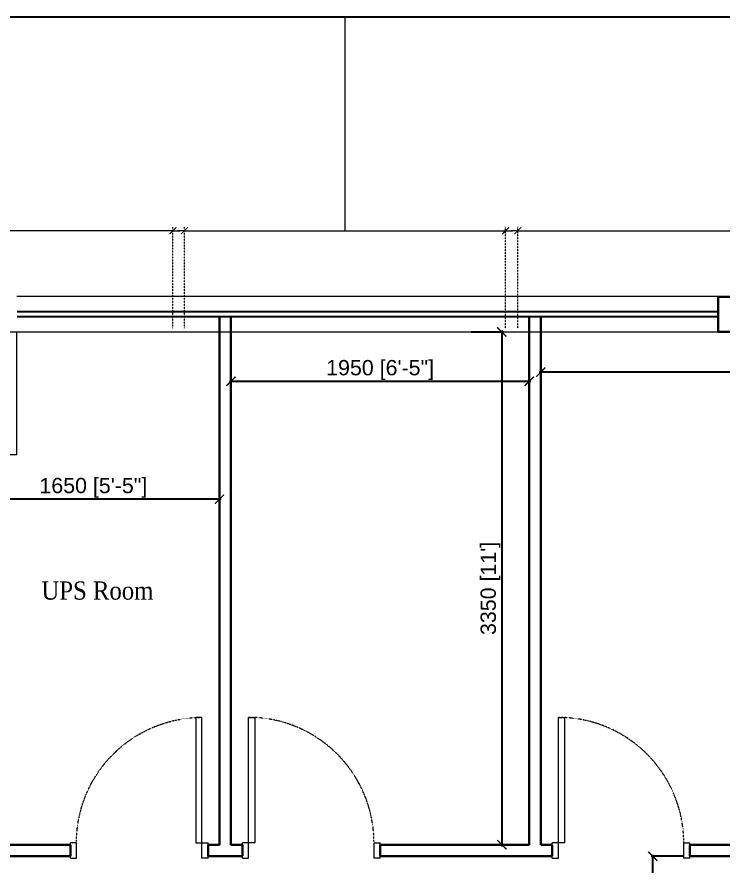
# Model space of a CAD drawing. Header units: millimetres. Extents: x 14520794 to 14796193, y 1415067 to 1454683.
# Drawn here: x 14643098 to 14647713, y 1446654 to 1452206 of the extents above; entities that cross this region are included whole.
import ezdxf

# ---------------------------------------------------------------- set-up
doc = ezdxf.new("R2010")
doc.units = ezdxf.units.MM
doc.header["$LTSCALE"] = 0.01
doc.header["$MEASUREMENT"] = 0
doc.header["$PDMODE"] = 35
for name, pattern in [('DASHED', [0.75, 0.5, -0.25]), ('HIDDEN', [0.375, 0.25, -0.125]), ('XREF134$0$HIDDEN', [0.375, 0.25, -0.125])]:
    doc.linetypes.add(name, pattern=pattern)
doc.layers.get('0').update_dxf_attribs({"color": 6, "lineweight": 0})
doc.layers.get('Defpoints').update_dxf_attribs({"color": 2})
for name, color, linetype, lineweight in [('AR-1', 7, 'Continuous', 0), ('DIM', 6, 'Continuous', 13), ('HATCH', 8, 'Continuous', 15), ('partition', 34, 'Continuous', 30), ('TXT2', 7, 'Continuous', 15), ('WALL', 7, 'Continuous', 30), ('XREF134$0$DoorWindow', 32, 'Continuous', 9)]:
    doc.layers.add(name, color=color, linetype=linetype, lineweight=lineweight)
doc.layers.add('GLASS', color=5, linetype='Continuous')
doc.styles.add('SMALL', font='arial.ttf', dxfattribs={"height": 100})
doc.styles.add('TIMES', font='times.ttf', dxfattribs={"width": 0.9, "height": 250})
doc.dimstyles.new('AJI', dxfattribs={"dimtxt": 200, "dimasz": 75, "dimexe": 100, "dimexo": 25, "dimgap": 50, "dimtad": 1, "dimdec": 0, "dimrnd": 5, "dimzin": 0, "dimdsep": 46, "dimtxsty": 'SMALL', "dimblk": 'ARCHTICK', "dimcen": 0, "dimdle": 100, "dimclrd": 7, "dimclre": 7, "dimclrt": 256, "dimazin": 0, "dimtfac": 1, "dimtdec": 0, "dimtofl": 0, "dimtmove": 0, "dimatfit": 3, "dimldrblk": 'CLOSEDBLANK', "dimfxl": 100, "dimtolj": 1, "dimtzin": 0, "dimarcsym": 0})

# ---------------------------------------------------------------- blocks, each defined once
blk = doc.blocks.new('_ARCHTICK')
at = {"color": 0, "linetype": 'ByBlock', "const_width": 0.15}
blk.add_lwpolyline([(-0.5, -0.5), (0.5, 0.5)], dxfattribs=at)
blk = doc.blocks.new('*U626')
at = {"layer": 'XREF134$0$DoorWindow'}
for p, q in [((0, -100), (0, 0)), ((900, -100), (900, 0))]:
    blk.add_line(p, q, dxfattribs=at)
blk.add_lwpolyline([(40, 0), (40, 820), (80, 820), (80, 0)], close=True, dxfattribs=at)
for points in [[(0, -100), (40, -100), (40, 0), (0, 0)], [(900, -100), (860, -100), (860, 0), (900, 0)]]:
    blk.add_lwpolyline(points, dxfattribs=at)
at = {"layer": 'XREF134$0$DoorWindow', "linetype": 'XREF134$0$HIDDEN'}
blk.add_arc((40, 0), 820, 360, 90, dxfattribs=at)
blk = doc.blocks.new('*U627')
at = {"layer": 'XREF134$0$DoorWindow'}
for p, q in [((0, -100), (0, 0)), ((900, -100), (900, 0))]:
    blk.add_line(p, q, dxfattribs=at)
blk.add_lwpolyline([(40, 0), (40, 820), (80, 820), (80, 0)], close=True, dxfattribs=at)
for points in [[(0, -100), (40, -100), (40, 0), (0, 0)], [(900, -100), (860, -100), (860, 0), (900, 0)]]:
    blk.add_lwpolyline(points, dxfattribs=at)
at = {"layer": 'XREF134$0$DoorWindow', "linetype": 'XREF134$0$HIDDEN'}
blk.add_arc((40, 0), 820, 360, 90, dxfattribs=at)
blk = doc.blocks.new('*U628')
at = {"layer": 'XREF134$0$DoorWindow'}
for p, q in [((0, -100), (0, 0)), ((900, -100), (900, 0))]:
    blk.add_line(p, q, dxfattribs=at)
blk.add_lwpolyline([(40, 0), (40, 820), (80, 820), (80, 0)], close=True, dxfattribs=at)
for points in [[(0, -100), (40, -100), (40, 0), (0, 0)], [(900, -100), (860, -100), (860, 0), (900, 0)]]:
    blk.add_lwpolyline(points, dxfattribs=at)
at = {"layer": 'XREF134$0$DoorWindow', "linetype": 'XREF134$0$HIDDEN'}
blk.add_arc((40, 0), 820, 360, 90, dxfattribs=at)
blk = doc.blocks.new('*D664')
at = {"layer": 'Defpoints', "color": 0, "ltscale": 5000, "transparency": 16777216}
for p in [(14646521.9, 1449885.9), (14646521.9, 1449732.7, 6.3), (14650121.9, 1449253.7)]:
    blk.add_point(p, dxfattribs=at)
at = {"layer": 'DIM', "color": 7, "lineweight": -2, "ltscale": 5000, "transparency": 16777216}
for p, q in [((14646521.9, 1449742.7), (14646521.9, 1449895.9)), ((14650121.9, 1449263.7), (14650121.9, 1449895.9)), ((14650131.9, 1449885.9), (14646511.9, 1449885.9))]:
    blk.add_line(p, q, dxfattribs=at)
at = {"layer": 'DIM', "color": 7, "lineweight": -2, "ltscale": 5000, "transparency": 16777216, "xscale": 60, "yscale": 60, "zscale": 60, "rotation": 180}
blk.add_blockref('_ARCHTICK', (14646521.9, 1449885.9), dxfattribs=at)
at = {"layer": 'DIM', "color": 7, "lineweight": -2, "ltscale": 5000, "transparency": 16777216, "xscale": 60, "yscale": 60, "zscale": 60}
blk.add_blockref('_ARCHTICK', (14650121.9, 1449885.9), dxfattribs=at)
at = {"layer": 'DIM', "ltscale": 5000, "transparency": 16777216, "insert": (14648321.9, 1449960), "char_height": 100, "attachment_point": 5, "style": 'SMALL'}
blk.add_mtext('\\A1;3600 [11\'-10"]', dxfattribs=at)
blk = doc.blocks.new('_ClosedBlank')
at = {"color": 0, "linetype": 'ByBlock', "lineweight": -2}
for p, q in [((-1, 0.167), (0, 0)), ((-1, 0.167), (-1, -0.167)), ((0, 0), (-1, -0.167))]:
    blk.add_line(p, q, dxfattribs=at)
blk = doc.blocks.new('*D649')
at = {"layer": 'Defpoints', "color": 0, "ltscale": 5000, "transparency": 16777216}
for p in [(14647254.3, 1446723.6), (14647465.7, 1446723.6, -2.6), (14647465.7, 1445364.2, 0)]:
    blk.add_point(p, dxfattribs=at)
at = {"layer": 'DIM', "color": 7, "lineweight": -2, "ltscale": 5000, "transparency": 16777216}
for p, q in [((14647254.3, 1445354.2), (14647254.3, 1446733.6)), ((14647454.3, 1446723.6), (14647244.3, 1446723.6)), ((14647454.3, 1445364.2), (14647244.3, 1445364.2))]:
    blk.add_line(p, q, dxfattribs=at)
at = {"layer": 'DIM', "color": 7, "lineweight": -2, "ltscale": 5000, "transparency": 16777216, "xscale": 60, "yscale": 60, "zscale": 60}
for p, rotation in [((14647254.3, 1446723.6), 90), ((14647254.3, 1445364.2), 270)]:
    blk.add_blockref('_ARCHTICK', p, dxfattribs=dict(at, rotation=rotation))
at = {"layer": 'DIM', "ltscale": 5000, "transparency": 16777216, "insert": (14647180.2, 1446043.9), "char_height": 100, "attachment_point": 5, "rotation": 90, "style": 'SMALL'}
blk.add_mtext('\\A1;1360 [4\'-6"]', dxfattribs=at)
blk = doc.blocks.new('*D651')
at = {"layer": 'Defpoints', "color": 0, "ltscale": 5000, "transparency": 16777216}
for p in [(14645987, 1450149), (14645987, 1446798.6, 4), (14646267.7, 1446798.6)]:
    blk.add_point(p, dxfattribs=at)
at = {"layer": 'DIM', "color": 7, "lineweight": -2, "ltscale": 5000, "transparency": 16777216}
for p, q in [((14646067.7, 1450149), (14646277.7, 1450149)), ((14646267.7, 1450159), (14646267.7, 1446788.6)), ((14646067.7, 1446798.6), (14646277.7, 1446798.6))]:
    blk.add_line(p, q, dxfattribs=at)
at = {"layer": 'DIM', "color": 7, "lineweight": -2, "ltscale": 5000, "transparency": 16777216, "xscale": 60, "yscale": 60, "zscale": 60}
for p, rotation in [((14646267.7, 1450149), 90), ((14646267.7, 1446798.6), 270)]:
    blk.add_blockref('_ARCHTICK', p, dxfattribs=dict(at, rotation=rotation))
at = {"layer": 'DIM', "ltscale": 5000, "transparency": 16777216, "insert": (14646193.6, 1448473.8), "char_height": 100, "attachment_point": 5, "rotation": 90, "style": 'SMALL'}
blk.add_mtext("\\A1;3350 [11']", dxfattribs=at)
blk = doc.blocks.new('*D652')
at = {"layer": 'Defpoints', "color": 0, "ltscale": 5000, "transparency": 16777216}
for p in [(14642772.9, 1449106.2, -6.7), (14644421.9, 1449106.2), (14642772.9, 1449056.5)]:
    blk.add_point(p, dxfattribs=at)
at = {"layer": 'DIM', "color": 7, "lineweight": -2, "ltscale": 5000, "transparency": 16777216}
for p, q in [((14642772.9, 1449096.3), (14642772.9, 1449046.5)), ((14644421.9, 1449096.2), (14644421.9, 1449046.5)), ((14644431.9, 1449056.5), (14642762.9, 1449056.5))]:
    blk.add_line(p, q, dxfattribs=at)
at = {"layer": 'DIM', "color": 7, "lineweight": -2, "ltscale": 5000, "transparency": 16777216, "xscale": 60, "yscale": 60, "zscale": 60, "rotation": 180}
blk.add_blockref('_ARCHTICK', (14642772.9, 1449056.5), dxfattribs=at)
at = {"layer": 'DIM', "color": 7, "lineweight": -2, "ltscale": 5000, "transparency": 16777216, "xscale": 60, "yscale": 60, "zscale": 60}
blk.add_blockref('_ARCHTICK', (14644421.9, 1449056.5), dxfattribs=at)
at = {"layer": 'DIM', "ltscale": 5000, "transparency": 16777216, "insert": (14643597.4, 1449130.6), "char_height": 100, "attachment_point": 5, "style": 'SMALL'}
blk.add_mtext('\\A1;1650 [5\'-5"]', dxfattribs=at)
blk = doc.blocks.new('*D661')
at = {"layer": 'Defpoints', "color": 0, "ltscale": 5000, "transparency": 16777216}
for p in [(14644496.9, 1449802.2, 6.7), (14646446.9, 1449826.5), (14646446.9, 1449802.2, 6.7)]:
    blk.add_point(p, dxfattribs=at)
at = {"layer": 'DIM', "color": 7, "lineweight": -2, "ltscale": 5000, "transparency": 16777216}
for p, q in [((14644496.9, 1449812), (14644496.9, 1449836.5)), ((14646446.9, 1449812), (14646446.9, 1449836.5)), ((14644486.9, 1449826.5), (14646456.9, 1449826.5))]:
    blk.add_line(p, q, dxfattribs=at)
at = {"layer": 'DIM', "color": 7, "lineweight": -2, "ltscale": 5000, "transparency": 16777216, "xscale": 60, "yscale": 60, "zscale": 60, "rotation": 180}
blk.add_blockref('_ARCHTICK', (14644496.9, 1449826.5), dxfattribs=at)
at = {"layer": 'DIM', "color": 7, "lineweight": -2, "ltscale": 5000, "transparency": 16777216, "xscale": 60, "yscale": 60, "zscale": 60}
blk.add_blockref('_ARCHTICK', (14646446.9, 1449826.5), dxfattribs=at)
at = {"layer": 'DIM', "ltscale": 5000, "transparency": 16777216, "insert": (14645471.9, 1449900.6), "char_height": 100, "attachment_point": 5, "style": 'SMALL'}
blk.add_mtext('\\A1;1950 [6\'-5"]', dxfattribs=at)

msp = doc.modelspace()

# ---------------------------------------------------------------- hatches: boundary and pattern name
at = {"layer": 'DIM', "ltscale": 5000}
h = msp.add_hatch(dxfattribs=at)
h.set_pattern_fill('ANSI31', color=8, scale=10)
h.set_pattern_definition([(45, (14619921.9293, 1440881.0832), (-0.883883476, 0.883883476), [])])
h.paths.add_polyline_path([(14620172.9, 1441289.2), (14619572.9, 1441289.2), (14619572.9, 1440489.2), (14620172.9, 1440489.2)])
h.paths.add_polyline_path([(14619327.9, 1445331.2), (14619097.9, 1445331.2), (14619097.9, 1444731.2), (14619327.9, 1444731.2)])
h.paths.add_polyline_path([(14619497.9, 1445331.2), (14619327.9, 1445331.2), (14619327.9, 1444731.2), (14619497.9, 1444731.2)])
h.paths.add_polyline_path([(14625668.6, 1448997.2), (14626682.3, 1448997.2), (14626682.3, 1449183.5), (14625668.6, 1449183.5)], flags=9)
h.paths.add_polyline_path([(14631693.6, 1449672.2), (14632293.6, 1449672.2), (14632293.6, 1449907.2), (14631693.6, 1449907.2)], flags=9)
h.paths.add_polyline_path([(14634675.3, 1448366.3), (14635443.3, 1448366.3), (14635443.3, 1448552.6), (14634675.3, 1448552.6)], flags=9)
h.paths.add_polyline_path([(14644066.7, 1448295.4), (14644826.1, 1448295.4), (14644826.1, 1448481.7), (14644066.7, 1448481.7)], flags=9)
h.paths.add_polyline_path([(14639942.6, 1448368.2), (14640762, 1448368.2), (14640762, 1448550.4), (14639942.6, 1448550.4)], flags=9)
h.paths.add_polyline_path([(14619506.3, 1443660.6), (14619506.3, 1444721.3), (14619351, 1444721.3), (14619351, 1443660.6)], flags=9)
h.paths.add_polyline_path([(14620921.4, 1444349.7), (14621454.3, 1444349.7), (14621454.3, 1444527.5), (14620921.4, 1444527.5)], flags=9)
h.paths.add_polyline_path([(14620941.4, 1444214.5), (14621391, 1444214.5), (14621391, 1444367.2), (14620941.4, 1444367.2)], flags=9)
h.paths.add_polyline_path([(14637643.9, 1448273.3), (14638176.8, 1448273.3), (14638176.8, 1448451.2), (14637643.9, 1448451.2)], flags=9)
h.paths.add_polyline_path([(14637663.9, 1448138.1), (14638113.5, 1448138.1), (14638113.5, 1448290.8), (14637663.9, 1448290.8)], flags=9)
h.paths.add_polyline_path([(14641998.3, 1448275), (14642774.1, 1448275), (14642774.1, 1448457.3), (14641998.3, 1448457.3)], flags=9)
h.paths.add_polyline_path([(14629179.7, 1448439.2), (14630184.4, 1448439.2), (14630184.4, 1448625.9), (14629179.7, 1448625.9)], flags=9)
h.paths.add_polyline_path([(14620920, 1447984.8), (14622082.4, 1447984.8), (14622082.4, 1448171.3), (14620920, 1448171.3)], flags=9)
h.paths.add_polyline_path([(14620941.4, 1447853.7), (14621391, 1447853.7), (14621391, 1448006.4), (14620941.4, 1448006.4)], flags=9)
h.paths.add_polyline_path([(14641763.1, 1445638.6), (14643966, 1445638.6), (14643966, 1445885.9), (14641763.1, 1445885.9)], flags=9)
h.paths.add_polyline_path([(14641763.6, 1445817.3), (14643833.1, 1445817.3), (14643833.1, 1446105.8), (14641763.6, 1446105.8)], flags=9)
h.paths.add_polyline_path([(14620642.9, 1445595.2), (14621703.6, 1445595.2), (14621703.6, 1445750.5), (14620642.9, 1445750.5)], flags=9)
h.paths.add_polyline_path([(14624008.8, 1448360.7), (14624542.7, 1448360.7), (14624542.7, 1448541.6), (14624008.8, 1448541.6)], flags=9)
h.paths.add_polyline_path([(14624029.3, 1448228), (14624478.9, 1448228), (14624478.9, 1448380.8), (14624029.3, 1448380.8)], flags=9)
h.paths.add_polyline_path([(14647771, 1448295.7), (14648599.2, 1448295.7), (14648599.2, 1448478), (14647771, 1448478)], flags=9)

# ---------------------------------------------------------------- linework, layer by layer
at = {"layer": 'AR-1'}
for p, q in [((14647682.4, 1450379.5, -29), (14643097.9, 1450379.5, 28.7)), ((14643097.9, 1450149.5, 28.7), (14647682.4, 1450149.5, -29))]:
    msp.add_line(p, q, dxfattribs=at)
at = {"layer": 'Defpoints', "linetype": 'Continuous'}
msp.add_lwpolyline([(14613184, 1437453.9), (14660507.3, 1437453.9), (14660507.3, 1452206.3), (14613184, 1452206.3)], close=True, dxfattribs=at)
at = {"layer": 'DIM', "lineweight": 0}
for p, q in [((14645242.6, 1450810.4), (14645242.6, 1452206.3)), ((14644117.9, 1450810.4), (14641397.4, 1450810.4)), ((14644117.9, 1450810.4), (14644162.9, 1450810.4)), ((14644192.9, 1450810.4), (14644147.9, 1450810.4)), ((14644192.9, 1450810.4), (14646292.4, 1450810.4)), ((14646292.4, 1450810.4), (14646337.4, 1450810.4)), ((14646372.4, 1450810.4), (14646327.4, 1450810.4)), ((14646372.4, 1450810.4), (14650121.9, 1450810.4))]:
    msp.add_line(p, q, dxfattribs=at)
at = {"layer": 'DIM', "color": 8, "linetype": 'DASHED'}
for p, q in [((14644117.9, 1450174.5), (14644117.9, 1450835.4)), ((14644192.9, 1450174.5), (14644192.9, 1450835.4)), ((14646372.4, 1450174.2), (14646372.4, 1450835.4))]:
    msp.add_line(p, q, dxfattribs=at)
at = {"layer": 'DIM', "color": 8, "linetype": 'HIDDEN'}
msp.add_line((14646292.4, 1450174.2), (14646292.4, 1450835.4), dxfattribs=at)
at = {"layer": 'DIM', "color": 254, "ltscale": 5000, "true_color": 0xffe0c2}
msp.add_lwpolyline([(14626788.2, 1450148.9), (14630747.9, 1450149.5), (14630747.9, 1449349.2), (14631547.9, 1449349.2), (14631547.9, 1450149.2), (14642297.9, 1450148.9), (14642297.9, 1449349.2), (14643097.9, 1449349.2), (14643097.9, 1450148.9), (14650121.9, 1450148.9), (14650121.9, 1446573.7), (14651171.9, 1446573.9), (14651171.9, 1445329.2), (14652556.9, 1445329.2), (14652556.9, 1440564.2), (14620172.9, 1440564.2)], dxfattribs=at)
msp.add_lwpolyline([(14626788.2, 1450148.9), (14630747.9, 1450149.5), (14630747.9, 1449349.2), (14631547.9, 1449349.2), (14631547.9, 1450149.2), (14642297.9, 1450148.9), (14642297.9, 1449349.2), (14643097.9, 1449349.2), (14643097.9, 1450148.9), (14650121.9, 1450148.9), (14650121.9, 1446573.7), (14651171.9, 1446573.9), (14651171.9, 1445329.2), (14652556.9, 1445329.2), (14652556.9, 1440564.2), (14620172.9, 1440564.2)], dxfattribs=at)
at = {"layer": 'GLASS', "ltscale": 0.018361}
for p, q in [((14647682.4, 1450279.5, -29), (14643098.4, 1450279.5, 28.7)), ((14643098.4, 1450249.5, 28.7), (14647682.4, 1450249.5, -29))]:
    msp.add_line(p, q, dxfattribs=at)
at = {"layer": 'HATCH', "color": 31, "ltscale": 5000}
msp.add_lwpolyline([(14620172.9, 1440564.2), (14620172.9, 1441289.2), (14619327.9, 1441289.2), (14619327.9, 1444731.2), (14619497.9, 1444731.2), (14619497.9, 1445331.2), (14619327.9, 1445331.2), (14619327.9, 1447131.2), (14619572.9, 1447131.2), (14619572.9, 1449579.2), (14620172.9, 1449579.2), (14620172.9, 1450149.5), (14650121.9, 1450148.9), (14650121.9, 1446573.9), (14651122.2, 1446573.9), (14651171.9, 1446573.9), (14651171.9, 1445329.2), (14652556.9, 1445329.2), (14652556.9, 1440564.2), (14649366, 1440564.2)], dxfattribs=at)
msp.add_lwpolyline([(14620172.9, 1440564.2), (14620172.9, 1441289.2), (14619327.9, 1441289.2), (14619327.9, 1444731.2), (14619497.9, 1444731.2), (14619497.9, 1445331.2), (14619327.9, 1445331.2), (14619327.9, 1447131.2), (14619572.9, 1447131.2), (14619572.9, 1449579.2), (14620172.9, 1449579.2), (14620172.9, 1450149.5), (14650121.9, 1450148.9), (14650121.9, 1446573.9), (14651122.2, 1446573.9), (14651171.9, 1446573.9), (14651171.9, 1445329.2), (14652556.9, 1445329.2), (14652556.9, 1440564.2), (14649366, 1440564.2)], dxfattribs=at)
at = {"layer": 'partition', "ltscale": 5000}
for p, q in [((14644421.9, 1450249.5, 6.7), (14644421.9, 1446798.6, 4.1)), ((14644496.9, 1450249.5, 6.7), (14644496.9, 1446798.6, 4.1)), ((14646446.9, 1450249.5, 6.7), (14646446.9, 1446798.6, 4.1)), ((14646521.9, 1450249.5, 6.7), (14646521.9, 1446798.3, 4.1)), ((14644496.9, 1449349.2, 6.7), (14644496.9, 1446798.6, 4.1)), ((14643446.9, 1446798.6, 4.1), (14642772.9, 1446798.6, -2.6)), ((14643446.9, 1446798.6, 4.1), (14643446.9, 1446723.6, 4.1)), ((14644346.9, 1446798.6, 4.1), (14644346.9, 1446723.6, 4.1)), ((14644421.9, 1446798.6, 4), (14644346.9, 1446798.6, 4)), ((14644571.9, 1446798.6, 4), (14644496.9, 1446798.6, 4)), ((14644571.9, 1446798.6, 4.1), (14644571.9, 1446723.6, 4.1)), ((14646446.9, 1446798.6, 4.1), (14645471.5, 1446798.6, 4)), ((14645471.9, 1446798.6, 4.1), (14645471.9, 1446723.6, 4.1)), ((14646521.9, 1446798.3, 11.6), (14646596.9, 1446798.3, 11.6)), ((14646596.9, 1446798.3, 4.1), (14646596.9, 1446723.6, 4.1)), ((14647496.5, 1446798.3, 10.7), (14650121.9, 1446798.3, 11.7)), ((14647496.9, 1446723.6, 4.1), (14647496.9, 1446798.3, 10.7)), ((14643446.9, 1446723.6, 4.1), (14642772.9, 1446723.6, -2.6)), ((14644571.9, 1446723.6, 4), (14644346.9, 1446723.6, 4)), ((14646446.9, 1446723.6, 4.1), (14645471.9, 1446723.6, 4)), ((14646596.9, 1446723.6, 4.1), (14646446.9, 1446723.6, 4.1)), ((14650121.9, 1446723.6, 4.1), (14647496.9, 1446723.6, 4.1))]:
    msp.add_line(p, q, dxfattribs=at)
at = {"layer": 'WALL', "ltscale": 0.018361}
for p, q in [((14647682.4, 1450379.5, -29), (14647682.4, 1450149.5, -29)), ((14654316.9, 1450378.9), (14647682.4, 1450378.9)), ((14647682.4, 1450148.9), (14650121.9, 1450148.9))]:
    msp.add_line(p, q, dxfattribs=at)

# ---------------------------------------------------------------- block references
at = {"layer": 'DIM', "linetype": 'HIDDEN', "lineweight": 0, "xscale": 45.00000338143632, "yscale": 45.00000338143632, "zscale": 45.00000338143632, "rotation": 180}
for p in [(14644117.9, 1450810.4), (14646292.4, 1450810.4)]:
    msp.add_blockref('_ARCHTICK', p, dxfattribs=at)
at = {"layer": 'DIM', "linetype": 'HIDDEN', "lineweight": 0, "xscale": 45.00000338143632, "yscale": 45.00000338143632, "zscale": 45.00000338143632}
for p in [(14644192.9, 1450810.4), (14646372.4, 1450810.4)]:
    msp.add_blockref('_ARCHTICK', p, dxfattribs=at)
at = {"layer": 'partition', "color": 8, "xscale": -1, "rotation": 359.9999971998162}
msp.add_blockref('*U627', (14644346.9, 1446811.1, 4.1), dxfattribs=at)
at = {"layer": 'partition', "color": 8, "rotation": 2.800183764476354e-06}
for name, p in [('*U626', (14644571.9, 1446811.1, 4.1)), ('*U628', (14646596.9, 1446810.8, 11.6))]:
    msp.add_blockref(name, p, dxfattribs=at)

# ---------------------------------------------------------------- texts
at = {"layer": 'TXT2', "color": 5, "style": 'TIMES', "width": 0.9}
msp.add_text('UPS Room', height=118.8, dxfattribs=at).set_placement((14643258.3, 1448400.3))

# ---------------------------------------------------------------- dimensions: what is measured, and where the dimension line sits
at = {"layer": 'DIM', "ltscale": 5000}
for base, p1, p2, picture, middle in [((14646267.7, 1446798.6), (14645987, 1450149), (14645987, 1446798.6, 4), '*D651', (14646193.6, 1448473.8)), ((14647254.3, 1446723.6, 0), (14647465.7, 1445364.2, 0), (14647465.7, 1446723.6, -2.6), '*D649', (14647180.2, 1446043.9, 0))]:
    dim = msp.add_linear_dim(base=base, p1=p1, p2=p2, angle=90, dimstyle='AJI', override={"dimtxt": 125, "dimasz": 60, "dimexe": 10, "dimexo": 10, "dimgap": 10, "dimdle": 10, "dimfxl": 200, "dimfxlon": 1, "dimarcsym": 1}, dxfattribs=at)
    dim.commit()
    dim.dimension.update_dxf_attribs({"geometry": picture, "text_midpoint": middle})
for base, p1, p2, override, picture, middle in [((14646521.9, 1449885.9), (14650121.9, 1449253.7), (14646521.9, 1449732.7, 6.3), {"dimtxt": 125, "dimasz": 60, "dimexe": 10, "dimexo": 10, "dimgap": 10, "dimdle": 10, "dimfxl": 0.18, "dimarcsym": 1}, '*D664', (14648321.9, 1449960)), ((14646446.9, 1449826.5, -0.3), (14644496.9, 1449802.2, 6.4), (14646446.9, 1449802.2, 6.4), {"dimtxt": 125, "dimasz": 60, "dimexe": 10, "dimexo": 10, "dimgap": 10, "dimdle": 10, "dimfxl": 200, "dimfxlon": 1, "dimarcsym": 1}, '*D661', (14645471.9, 1449900.6, -0.3)), ((14642772.9, 1449056.5, 6.7), (14644421.9, 1449106.2, 6.7), (14642772.9, 1449106.2), {"dimtxt": 125, "dimasz": 60, "dimexe": 10, "dimexo": 10, "dimgap": 10, "dimdle": 10, "dimfxl": 200, "dimfxlon": 1, "dimarcsym": 1}, '*D652', (14643597.4, 1449130.6, 6.7))]:
    dim = msp.add_linear_dim(base=base, p1=p1, p2=p2, dimstyle='AJI', override=override, dxfattribs=at)
    dim.commit()
    dim.dimension.update_dxf_attribs({"geometry": picture, "text_midpoint": middle})

doc.saveas('drawing.dxf')
